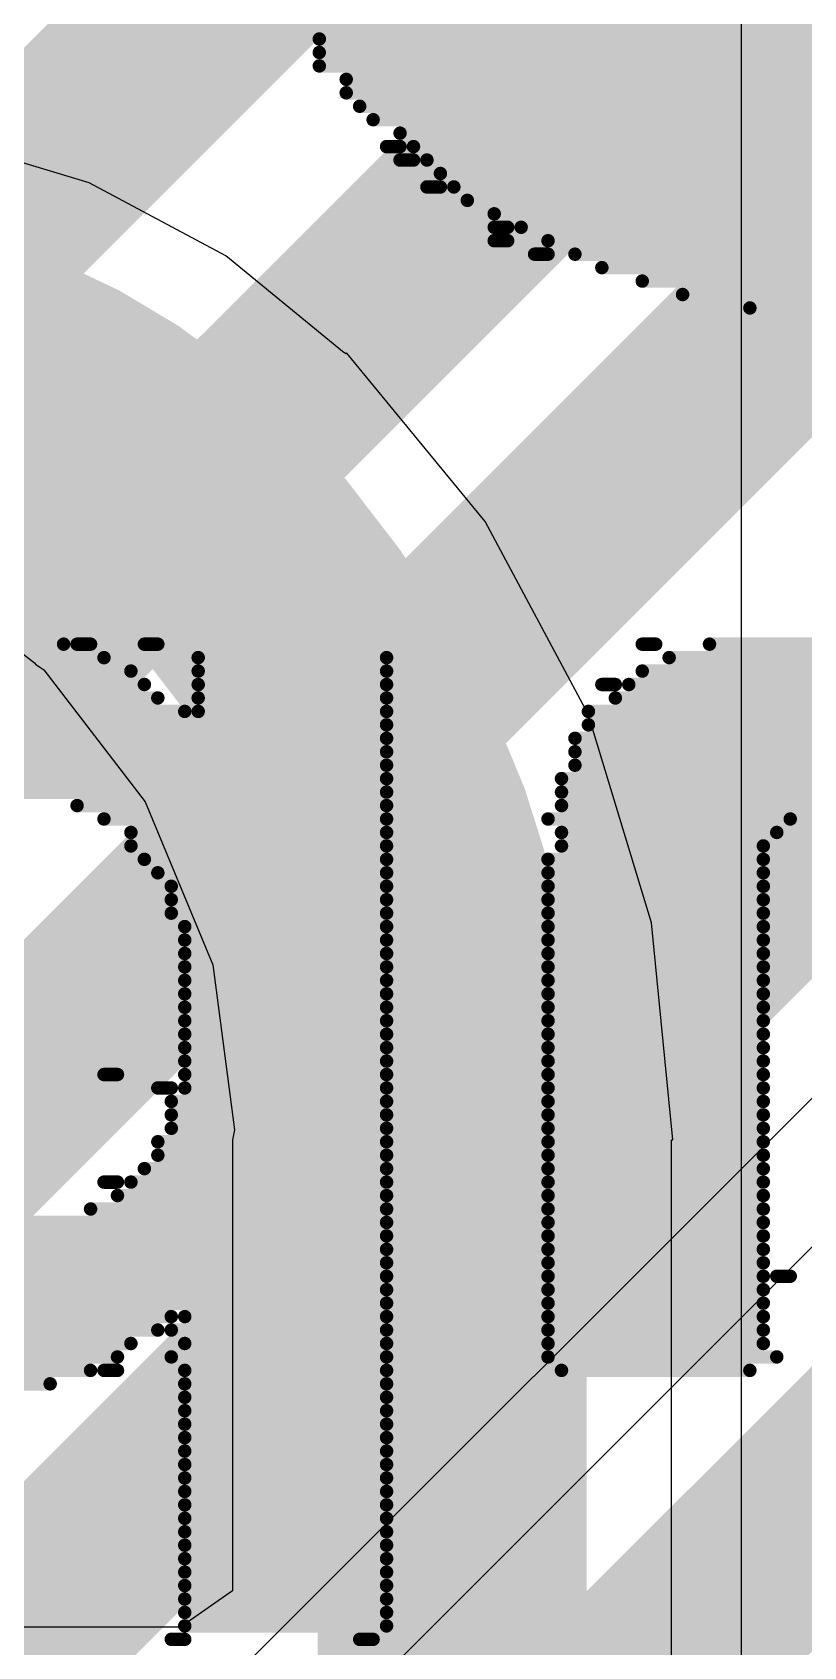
# Model space of a CAD drawing. Header units: inches. Extents: x -5 to 426, y -53 to 116.
# Drawn here: x 24.234 to 25.69, y -13.071 to -10.021 of the extents above; entities that cross this region are included whole.
import ezdxf

# ---------------------------------------------------------------- set-up
doc = ezdxf.new("R2010")
doc.units = ezdxf.units.IN
for name, color, linetype in [('Board Outline', 216, 'Continuous'), ('Bottom Layer', 5, 'Continuous'), ('Bottom Overlay', 54, 'Continuous'), ('Top Layer', 1, 'Continuous')]:
    doc.layers.add(name, color=color, linetype=linetype)

msp = doc.modelspace()

# ---------------------------------------------------------------- linework, layer by layer
at = {"layer": 'Board Outline', "const_width": 0.254}
msp.add_lwpolyline([(49.77249634, 6.34813564, -1.14456695220957), (-0.2979293, -38.4413887)], format="xyb", dxfattribs=at)
at = {"layer": 'Bottom Layer'}
for p, q in [((31.1855612, -6.835394), (21.0486371, -16.97231556)), ((20.83729894, -16.90252906), (30.65543018, -7.084397819999999))]:
    msp.add_line(p, q, dxfattribs=at)
at = {"layer": 'Bottom Layer', "const_width": 0.3809999999999999}
for points in [[(21.22665046, -13.31142626), (30.33451134, -4.20356538)], [(20.09166162, -15.32419592), (30.48222504, -4.9336325)], [(19.88794092, -16.33426756), (30.37977668, -5.8424318)], [(19.82067664, -17.42471496), (30.40821198, -6.837179619999999)], [(21.09098906, -17.4244), (31.5225811, -6.992807959999999)]]:
    msp.add_lwpolyline(points, dxfattribs=at)
at = {"layer": 'Bottom Overlay', "const_width": 0.0254}
for points in [[(24.74987176, -10.00878618), (27.06127176, -10.00878618)], [(24.77527176, -10.03418618), (27.03587176, -10.03418618)], [(24.77527176, -10.05958618), (27.01047176, -10.05958618)], [(24.77527176, -10.08498618), (27.01047176, -10.08498618)], [(24.82607176, -10.11038618), (26.98507176, -10.11038618)], [(24.82607176, -10.13578618), (26.98507176, -10.13578618)], [(24.85147176, -10.16118618), (26.93427176, -10.16118618)], [(24.87687176, -10.18658618), (26.90887176, -10.18658618)], [(24.92767176, -10.21198618), (26.88347176, -10.21198618)], [(24.90227176, -10.23738618), (24.92767176, -10.23738618)], [(24.95307176, -10.23738618), (26.85807176, -10.23738618)], [(24.92767176, -10.26278618), (24.95307176, -10.26278618)], [(24.97847176, -10.26278618), (26.83267176, -10.26278618)], [(25.00387176, -10.28818618), (26.80727176, -10.28818618)], [(24.97847176, -10.31358618), (25.00387176, -10.31358618)], [(25.02927176, -10.31358618), (26.75647176, -10.31358618)], [(25.05467176, -10.33898618), (26.73107176, -10.33898618)], [(25.10547176, -10.36438618), (26.68027176, -10.36438618)], [(25.10547176, -10.38978618), (25.13087176, -10.38978618)], [(25.15627176, -10.38978618), (26.65487176, -10.38978618)], [(25.10547176, -10.41518618), (25.13087176, -10.41518618)], [(25.18167176, -10.44058618), (25.20707176, -10.44058618)], [(25.20707176, -10.41518618), (26.60407176, -10.41518618)], [(25.25787176, -10.44058618), (26.55327176, -10.44058618)], [(25.30867176, -10.46598618), (26.50247176, -10.46598618)], [(25.38487176, -10.49138618), (26.42627176, -10.49138618)], [(25.46107176, -10.51678618), (26.32467176, -10.51678618)], [(25.58807176, -10.54218618), (26.19767176, -10.54218618)], [(23.91167176, -11.20258618), (24.36887176, -11.20258618)], [(23.98787176, -11.17718618), (24.29267176, -11.17718618)], [(24.31807176, -11.17718618), (24.34347176, -11.17718618)], [(24.44507176, -11.17718618), (24.47047176, -11.17718618)], [(24.54667176, -11.20258618), (24.90227176, -11.20258618)], [(25.38487176, -11.17718618), (25.41027176, -11.17718618)], [(25.43567176, -11.20258618), (25.89287176, -11.20258618)], [(25.51187176, -11.17718618), (25.84207176, -11.17718618)], [(23.86087176, -11.22798618), (24.41967176, -11.22798618)], [(24.54667176, -11.22798618), (24.90227176, -11.22798618)], [(25.38487176, -11.22798618), (25.94367176, -11.22798618)], [(23.83547176, -11.25338618), (24.44507176, -11.25338618)], [(24.54667176, -11.25338618), (24.90227176, -11.25338618)], [(25.30867176, -11.25338618), (25.33407176, -11.25338618)], [(25.35947176, -11.25338618), (25.96907176, -11.25338618)], [(23.81007176, -11.27878618), (24.47047176, -11.27878618)], [(24.54667176, -11.27878618), (24.90227176, -11.27878618)], [(25.33407176, -11.27878618), (26.01987176, -11.27878618)], [(23.78467176, -11.30418618), (24.52127176, -11.30418618)], [(24.54667176, -11.30418618), (24.90227176, -11.30418618)], [(25.28327176, -11.30418618), (26.01987176, -11.30418618)], [(23.73387176, -11.35498618), (24.90227176, -11.35498618)], [(23.75927176, -11.32958618), (24.90227176, -11.32958618)], [(25.25787176, -11.35498618), (27.21367176, -11.35498618)], [(25.28327176, -11.32958618), (26.04527176, -11.32958618)], [(23.70847176, -11.38038618), (24.90227176, -11.38038618)], [(25.25787176, -11.38038618), (27.21367176, -11.38038618)], [(23.68307176, -11.40578618), (24.90227176, -11.40578618)], [(25.25787176, -11.40578618), (27.21367176, -11.40578618)], [(23.68307176, -11.43118618), (24.90227176, -11.43118618)], [(25.23247176, -11.43118618), (27.21367176, -11.43118618)], [(23.65767176, -11.45658618), (24.90227176, -11.45658618)], [(25.23247176, -11.45658618), (27.21367176, -11.45658618)], [(24.31807176, -11.48198618), (24.90227176, -11.48198618)], [(24.36887176, -11.50738618), (24.90227176, -11.50738618)], [(25.20707176, -11.50738618), (25.66427176, -11.50738618)], [(25.23247176, -11.48198618), (25.71507176, -11.48198618)], [(24.41967176, -11.53278618), (24.90227176, -11.53278618)], [(25.23247176, -11.53278618), (25.63887176, -11.53278618)], [(24.41967176, -11.55818618), (24.90227176, -11.55818618)], [(25.23247176, -11.55818618), (25.61347176, -11.55818618)], [(24.44507176, -11.58358618), (24.90227176, -11.58358618)], [(25.20707176, -11.58358618), (25.61347176, -11.58358618)], [(24.47047176, -11.60898618), (24.90227176, -11.60898618)], [(25.20707176, -11.60898618), (25.61347176, -11.60898618)], [(24.49587176, -11.63438618), (24.90227176, -11.63438618)], [(24.49587176, -11.65978618), (24.90227176, -11.65978618)], [(25.20707176, -11.63438618), (25.61347176, -11.63438618)], [(25.20707176, -11.65978618), (25.61347176, -11.65978618)], [(24.49587176, -11.68518618), (24.90227176, -11.68518618)], [(25.20707176, -11.68518618), (25.61347176, -11.68518618)], [(24.52127176, -11.71058618), (24.90227176, -11.71058618)], [(25.20707176, -11.71058618), (25.61347176, -11.71058618)], [(24.52127176, -11.73598618), (24.90227176, -11.73598618)], [(25.20707176, -11.73598618), (25.61347176, -11.73598618)], [(24.52127176, -11.76138618), (24.90227176, -11.76138618)], [(25.20707176, -11.76138618), (25.61347176, -11.76138618)], [(24.52127176, -11.78678618), (24.90227176, -11.78678618)], [(24.52127176, -11.81218618), (24.90227176, -11.81218618)], [(25.20707176, -11.78678618), (25.61347176, -11.78678618)], [(25.20707176, -11.81218618), (25.61347176, -11.81218618)], [(24.52127176, -11.83758618), (24.90227176, -11.83758618)], [(25.20707176, -11.83758618), (25.61347176, -11.83758618)], [(24.52127176, -11.86298618), (24.90227176, -11.86298618)], [(25.20707176, -11.86298618), (25.61347176, -11.86298618)], [(24.52127176, -11.88838618), (24.90227176, -11.88838618)], [(25.20707176, -11.88838618), (25.61347176, -11.88838618)], [(24.52127176, -11.91378618), (24.90227176, -11.91378618)], [(25.20707176, -11.91378618), (25.61347176, -11.91378618)], [(24.52127176, -11.93918618), (24.90227176, -11.93918618)], [(24.52127176, -11.96458618), (24.90227176, -11.96458618)], [(25.20707176, -11.93918618), (25.61347176, -11.93918618)], [(25.20707176, -11.96458618), (25.61347176, -11.96458618)], [(24.36887176, -11.98998618), (24.39427176, -11.98998618)], [(24.52127176, -11.98998618), (24.90227176, -11.98998618)], [(25.20707176, -11.98998618), (25.61347176, -11.98998618)], [(24.47047176, -12.01538618), (24.49587176, -12.01538618)], [(24.52127176, -12.01538618), (24.90227176, -12.01538618)], [(25.20707176, -12.01538618), (25.61347176, -12.01538618)], [(24.49587176, -12.04078618), (24.90227176, -12.04078618)], [(25.20707176, -12.04078618), (25.61347176, -12.04078618)], [(24.49587176, -12.06618618), (24.90227176, -12.06618618)], [(25.20707176, -12.06618618), (25.61347176, -12.06618618)], [(24.47047176, -12.11698618), (24.90227176, -12.11698618)], [(24.49587176, -12.09158618), (24.90227176, -12.09158618)], [(25.20707176, -12.09158618), (25.61347176, -12.09158618)], [(25.20707176, -12.11698618), (25.61347176, -12.11698618)], [(24.47047176, -12.14238618), (24.90227176, -12.14238618)], [(25.20707176, -12.14238618), (25.61347176, -12.14238618)], [(24.44507176, -12.16778618), (24.90227176, -12.16778618)], [(25.20707176, -12.16778618), (25.61347176, -12.16778618)], [(24.36887176, -12.19318618), (24.39427176, -12.19318618)], [(24.41967176, -12.19318618), (24.90227176, -12.19318618)], [(25.20707176, -12.19318618), (25.61347176, -12.19318618)], [(24.39427176, -12.21858618), (24.90227176, -12.21858618)], [(25.20707176, -12.21858618), (25.61347176, -12.21858618)], [(23.65767176, -12.26938618), (24.90227176, -12.26938618)], [(24.34347176, -12.24398618), (24.90227176, -12.24398618)], [(25.20707176, -12.24398618), (25.61347176, -12.24398618)], [(25.20707176, -12.26938618), (25.61347176, -12.26938618)], [(23.68307176, -12.29478618), (24.90227176, -12.29478618)], [(25.20707176, -12.29478618), (25.61347176, -12.29478618)], [(23.68307176, -12.32018618), (24.90227176, -12.32018618)], [(25.20707176, -12.32018618), (25.61347176, -12.32018618)], [(23.70847176, -12.34558618), (24.90227176, -12.34558618)], [(25.20707176, -12.34558618), (25.61347176, -12.34558618)], [(23.70847176, -12.37098618), (24.90227176, -12.37098618)], [(25.20707176, -12.37098618), (25.61347176, -12.37098618)], [(25.63887176, -12.37098618), (25.66427176, -12.37098618)], [(23.73387176, -12.39638618), (24.90227176, -12.39638618)], [(23.78467176, -12.42178618), (24.90227176, -12.42178618)], [(25.20707176, -12.39638618), (25.61347176, -12.39638618)], [(25.20707176, -12.42178618), (25.61347176, -12.42178618)], [(23.75927176, -12.44718618), (24.49587176, -12.44718618)], [(24.52127176, -12.44718618), (24.90227176, -12.44718618)], [(25.20707176, -12.44718618), (25.61347176, -12.44718618)], [(23.83547176, -12.47258618), (24.47047176, -12.47258618)], [(24.49587176, -12.47258618), (24.90227176, -12.47258618)], [(25.20707176, -12.47258618), (25.61347176, -12.47258618)], [(23.81007176, -12.49798618), (24.41967176, -12.49798618)], [(24.52127176, -12.49798618), (24.90227176, -12.49798618)], [(25.20707176, -12.49798618), (25.61347176, -12.49798618)], [(23.91167176, -12.52338618), (24.39427176, -12.52338618)], [(24.49587176, -12.52338618), (24.90227176, -12.52338618)], [(25.20707176, -12.52338618), (25.63887176, -12.52338618)], [(23.93707176, -12.54878618), (24.34347176, -12.54878618)], [(24.03867176, -12.57418618), (24.26727176, -12.57418618)], [(24.36887176, -12.54878618), (24.39427176, -12.54878618)], [(24.52127176, -12.54878618), (24.90227176, -12.54878618)], [(24.52127176, -12.57418618), (24.90227176, -12.57418618)], [(25.23247176, -12.54878618), (25.58807176, -12.54878618)], [(24.52127176, -12.59958618), (24.90227176, -12.59958618)], [(24.52127176, -12.62498618), (24.90227176, -12.62498618)], [(24.52127176, -12.65038618), (24.90227176, -12.65038618)], [(24.52127176, -12.67578618), (24.90227176, -12.67578618)], [(24.52127176, -12.70118618), (24.90227176, -12.70118618)], [(24.52127176, -12.72658618), (24.90227176, -12.72658618)], [(24.52127176, -12.75198618), (24.90227176, -12.75198618)], [(24.52127176, -12.77738618), (24.90227176, -12.77738618)], [(24.52127176, -12.80278618), (24.90227176, -12.80278618)], [(24.52127176, -12.82818618), (24.90227176, -12.82818618)], [(24.52127176, -12.85358618), (24.90227176, -12.85358618)], [(24.52127176, -12.87898618), (24.90227176, -12.87898618)], [(24.52127176, -12.90438618), (24.90227176, -12.90438618)], [(24.52127176, -12.92978618), (24.90227176, -12.92978618)], [(24.52127176, -12.95518618), (24.90227176, -12.95518618)], [(24.52127176, -12.98058618), (24.90227176, -12.98058618)], [(24.52127176, -13.00598618), (24.90227176, -13.00598618)], [(24.52127176, -13.03138618), (24.90227176, -13.03138618)], [(24.49587176, -13.05678618), (24.52127176, -13.05678618)], [(24.85147176, -13.05678618), (24.87687176, -13.05678618)]]:
    msp.add_lwpolyline(points, dxfattribs=at)
at = {"layer": 'Bottom Overlay', "const_width": 0.0127}
for points in [[(24.76892176, -10.03418618, 1), (24.78162176, -10.03418618, 1)], [(24.76892176, -10.05958618, 1), (24.78162176, -10.05958618, 1)], [(24.76892176, -10.08498618, 1), (24.78162176, -10.08498618, 1)], [(24.81972176, -10.11038618, 1), (24.83242176, -10.11038618, 1)], [(24.81972176, -10.13578618, 1), (24.83242176, -10.13578618, 1)], [(24.84512176, -10.16118618, 1), (24.85782176, -10.16118618, 1)], [(24.87052176, -10.18658618, 1), (24.88322176, -10.18658618, 1)], [(24.92132176, -10.21198618, 1), (24.93402176, -10.21198618, 1)], [(24.89592176, -10.23738618, 1), (24.90862176, -10.23738618, 1)], [(24.92132176, -10.23738618, 1), (24.93402176, -10.23738618, 1)], [(24.94672176, -10.23738618, 1), (24.95942176, -10.23738618, 1)], [(24.92132176, -10.26278618, 1), (24.93402176, -10.26278618, 1)], [(24.94672176, -10.26278618, 1), (24.95942176, -10.26278618, 1)], [(24.97212176, -10.26278618, 1), (24.98482176, -10.26278618, 1)], [(24.99752176, -10.28818618, 1), (25.01022176, -10.28818618, 1)], [(24.97212176, -10.31358618, 1), (24.98482176, -10.31358618, 1)], [(24.99752176, -10.31358618, 1), (25.01022176, -10.31358618, 1)], [(25.02292176, -10.31358618, 1), (25.03562176, -10.31358618, 1)], [(25.04832176, -10.33898618, 1), (25.06102176, -10.33898618, 1)], [(25.09912176, -10.36438618, 1), (25.11182176, -10.36438618, 1)], [(25.09912176, -10.38978618, 1), (25.11182176, -10.38978618, 1)], [(25.12452176, -10.38978618, 1), (25.13722176, -10.38978618, 1)], [(25.14992176, -10.38978618, 1), (25.16262176, -10.38978618, 1)], [(25.09912176, -10.41518618, 1), (25.11182176, -10.41518618, 1)], [(25.12452176, -10.41518618, 1), (25.13722176, -10.41518618, 1)], [(25.17532176, -10.44058618, 1), (25.18802176, -10.44058618, 1)], [(25.20072176, -10.41518618, 1), (25.21342176, -10.41518618, 1)], [(25.20072176, -10.44058618, 1), (25.21342176, -10.44058618, 1)], [(25.25152176, -10.44058618, 1), (25.26422176, -10.44058618, 1)], [(25.30232176, -10.46598618, 1), (25.31502176, -10.46598618, 1)], [(25.37852176, -10.49138618, 1), (25.39122176, -10.49138618, 1)], [(25.45472176, -10.51678618, 1), (25.46742176, -10.51678618, 1)], [(25.58172176, -10.54218618, 1), (25.59442176, -10.54218618, 1)], [(24.28632176, -11.17718618, 1), (24.29902176, -11.17718618, 1)], [(24.31172176, -11.17718618, 1), (24.32442176, -11.17718618, 1)], [(24.33712176, -11.17718618, 1), (24.34982176, -11.17718618, 1)], [(24.36252176, -11.20258618, 1), (24.37522176, -11.20258618, 1)], [(24.43872176, -11.17718618, 1), (24.45142176, -11.17718618, 1)], [(24.46412176, -11.17718618, 1), (24.47682176, -11.17718618, 1)], [(24.54032176, -11.20258618, 1), (24.55302176, -11.20258618, 1)], [(24.89592176, -11.20258618, 1), (24.90862176, -11.20258618, 1)], [(25.37852176, -11.17718618, 1), (25.39122176, -11.17718618, 1)], [(25.40392176, -11.17718618, 1), (25.41662176, -11.17718618, 1)], [(25.42932176, -11.20258618, 1), (25.44202176, -11.20258618, 1)], [(25.50552176, -11.17718618, 1), (25.51822176, -11.17718618, 1)], [(24.41332176, -11.22798618, 1), (24.42602176, -11.22798618, 1)], [(24.54032176, -11.22798618, 1), (24.55302176, -11.22798618, 1)], [(24.89592176, -11.22798618, 1), (24.90862176, -11.22798618, 1)], [(25.37852176, -11.22798618, 1), (25.39122176, -11.22798618, 1)], [(24.43872176, -11.25338618, 1), (24.45142176, -11.25338618, 1)], [(24.54032176, -11.25338618, 1), (24.55302176, -11.25338618, 1)], [(24.89592176, -11.25338618, 1), (24.90862176, -11.25338618, 1)], [(25.30232176, -11.25338618, 1), (25.31502176, -11.25338618, 1)], [(25.32772176, -11.25338618, 1), (25.34042176, -11.25338618, 1)], [(25.35312176, -11.25338618, 1), (25.36582176, -11.25338618, 1)], [(24.46412176, -11.27878618, 1), (24.47682176, -11.27878618, 1)], [(24.54032176, -11.27878618, 1), (24.55302176, -11.27878618, 1)], [(24.89592176, -11.27878618, 1), (24.90862176, -11.27878618, 1)], [(25.32772176, -11.27878618, 1), (25.34042176, -11.27878618, 1)], [(24.51492176, -11.30418618, 1), (24.52762176, -11.30418618, 1)], [(24.54032176, -11.30418618, 1), (24.55302176, -11.30418618, 1)], [(24.89592176, -11.30418618, 1), (24.90862176, -11.30418618, 1)], [(25.27692176, -11.30418618, 1), (25.28962176, -11.30418618, 1)], [(24.89592176, -11.32958618, 1), (24.90862176, -11.32958618, 1)], [(24.89592176, -11.35498618, 1), (24.90862176, -11.35498618, 1)], [(25.25152176, -11.35498618, 1), (25.26422176, -11.35498618, 1)], [(25.27692176, -11.32958618, 1), (25.28962176, -11.32958618, 1)], [(24.89592176, -11.38038618, 1), (24.90862176, -11.38038618, 1)], [(25.25152176, -11.38038618, 1), (25.26422176, -11.38038618, 1)], [(24.89592176, -11.40578618, 1), (24.90862176, -11.40578618, 1)], [(25.25152176, -11.40578618, 1), (25.26422176, -11.40578618, 1)], [(24.89592176, -11.43118618, 1), (24.90862176, -11.43118618, 1)], [(25.22612176, -11.43118618, 1), (25.23882176, -11.43118618, 1)], [(24.89592176, -11.45658618, 1), (24.90862176, -11.45658618, 1)], [(25.22612176, -11.45658618, 1), (25.23882176, -11.45658618, 1)], [(24.31172176, -11.48198618, 1), (24.32442176, -11.48198618, 1)], [(24.36252176, -11.50738618, 1), (24.37522176, -11.50738618, 1)], [(24.89592176, -11.48198618, 1), (24.90862176, -11.48198618, 1)], [(24.89592176, -11.50738618, 1), (24.90862176, -11.50738618, 1)], [(25.20072176, -11.50738618, 1), (25.21342176, -11.50738618, 1)], [(25.22612176, -11.48198618, 1), (25.23882176, -11.48198618, 1)], [(25.65792176, -11.50738618, 1), (25.67062176, -11.50738618, 1)], [(24.41332176, -11.53278618, 1), (24.42602176, -11.53278618, 1)], [(24.89592176, -11.53278618, 1), (24.90862176, -11.53278618, 1)], [(25.22612176, -11.53278618, 1), (25.23882176, -11.53278618, 1)], [(25.63252176, -11.53278618, 1), (25.64522176, -11.53278618, 1)], [(24.41332176, -11.55818618, 1), (24.42602176, -11.55818618, 1)], [(24.89592176, -11.55818618, 1), (24.90862176, -11.55818618, 1)], [(25.22612176, -11.55818618, 1), (25.23882176, -11.55818618, 1)], [(25.60712176, -11.55818618, 1), (25.61982176, -11.55818618, 1)], [(24.43872176, -11.58358618, 1), (24.45142176, -11.58358618, 1)], [(24.89592176, -11.58358618, 1), (24.90862176, -11.58358618, 1)], [(25.20072176, -11.58358618, 1), (25.21342176, -11.58358618, 1)], [(25.60712176, -11.58358618, 1), (25.61982176, -11.58358618, 1)], [(24.46412176, -11.60898618, 1), (24.47682176, -11.60898618, 1)], [(24.89592176, -11.60898618, 1), (24.90862176, -11.60898618, 1)], [(25.20072176, -11.60898618, 1), (25.21342176, -11.60898618, 1)], [(25.60712176, -11.60898618, 1), (25.61982176, -11.60898618, 1)], [(24.48952176, -11.63438618, 1), (24.50222176, -11.63438618, 1)], [(24.48952176, -11.65978618, 1), (24.50222176, -11.65978618, 1)], [(24.89592176, -11.63438618, 1), (24.90862176, -11.63438618, 1)], [(24.89592176, -11.65978618, 1), (24.90862176, -11.65978618, 1)], [(25.20072176, -11.63438618, 1), (25.21342176, -11.63438618, 1)], [(25.20072176, -11.65978618, 1), (25.21342176, -11.65978618, 1)], [(25.60712176, -11.63438618, 1), (25.61982176, -11.63438618, 1)], [(25.60712176, -11.65978618, 1), (25.61982176, -11.65978618, 1)], [(24.48952176, -11.68518618, 1), (24.50222176, -11.68518618, 1)], [(24.89592176, -11.68518618, 1), (24.90862176, -11.68518618, 1)], [(25.20072176, -11.68518618, 1), (25.21342176, -11.68518618, 1)], [(25.60712176, -11.68518618, 1), (25.61982176, -11.68518618, 1)], [(24.51492176, -11.71058618, 1), (24.52762176, -11.71058618, 1)], [(24.89592176, -11.71058618, 1), (24.90862176, -11.71058618, 1)], [(25.20072176, -11.71058618, 1), (25.21342176, -11.71058618, 1)], [(25.60712176, -11.71058618, 1), (25.61982176, -11.71058618, 1)], [(24.51492176, -11.73598618, 1), (24.52762176, -11.73598618, 1)], [(24.89592176, -11.73598618, 1), (24.90862176, -11.73598618, 1)], [(25.20072176, -11.73598618, 1), (25.21342176, -11.73598618, 1)], [(25.60712176, -11.73598618, 1), (25.61982176, -11.73598618, 1)], [(24.51492176, -11.76138618, 1), (24.52762176, -11.76138618, 1)], [(24.89592176, -11.76138618, 1), (24.90862176, -11.76138618, 1)], [(25.20072176, -11.76138618, 1), (25.21342176, -11.76138618, 1)], [(25.60712176, -11.76138618, 1), (25.61982176, -11.76138618, 1)], [(24.51492176, -11.78678618, 1), (24.52762176, -11.78678618, 1)], [(24.51492176, -11.81218618, 1), (24.52762176, -11.81218618, 1)], [(24.89592176, -11.78678618, 1), (24.90862176, -11.78678618, 1)], [(24.89592176, -11.81218618, 1), (24.90862176, -11.81218618, 1)], [(25.20072176, -11.78678618, 1), (25.21342176, -11.78678618, 1)], [(25.20072176, -11.81218618, 1), (25.21342176, -11.81218618, 1)], [(25.60712176, -11.78678618, 1), (25.61982176, -11.78678618, 1)], [(25.60712176, -11.81218618, 1), (25.61982176, -11.81218618, 1)], [(24.51492176, -11.83758618, 1), (24.52762176, -11.83758618, 1)], [(24.89592176, -11.83758618, 1), (24.90862176, -11.83758618, 1)], [(25.20072176, -11.83758618, 1), (25.21342176, -11.83758618, 1)], [(25.60712176, -11.83758618, 1), (25.61982176, -11.83758618, 1)], [(24.51492176, -11.86298618, 1), (24.52762176, -11.86298618, 1)], [(24.89592176, -11.86298618, 1), (24.90862176, -11.86298618, 1)], [(25.20072176, -11.86298618, 1), (25.21342176, -11.86298618, 1)], [(25.60712176, -11.86298618, 1), (25.61982176, -11.86298618, 1)], [(24.51492176, -11.88838618, 1), (24.52762176, -11.88838618, 1)], [(24.89592176, -11.88838618, 1), (24.90862176, -11.88838618, 1)], [(25.20072176, -11.88838618, 1), (25.21342176, -11.88838618, 1)], [(25.60712176, -11.88838618, 1), (25.61982176, -11.88838618, 1)], [(24.51492176, -11.91378618, 1), (24.52762176, -11.91378618, 1)], [(24.89592176, -11.91378618, 1), (24.90862176, -11.91378618, 1)], [(25.20072176, -11.91378618, 1), (25.21342176, -11.91378618, 1)], [(25.60712176, -11.91378618, 1), (25.61982176, -11.91378618, 1)], [(24.51492176, -11.93918618, 1), (24.52762176, -11.93918618, 1)], [(24.51492176, -11.96458618, 1), (24.52762176, -11.96458618, 1)], [(24.89592176, -11.93918618, 1), (24.90862176, -11.93918618, 1)], [(24.89592176, -11.96458618, 1), (24.90862176, -11.96458618, 1)], [(25.20072176, -11.93918618, 1), (25.21342176, -11.93918618, 1)], [(25.20072176, -11.96458618, 1), (25.21342176, -11.96458618, 1)], [(25.60712176, -11.93918618, 1), (25.61982176, -11.93918618, 1)], [(25.60712176, -11.96458618, 1), (25.61982176, -11.96458618, 1)], [(24.36252176, -11.98998618, 1), (24.37522176, -11.98998618, 1)], [(24.38792176, -11.98998618, 1), (24.40062176, -11.98998618, 1)], [(24.51492176, -11.98998618, 1), (24.52762176, -11.98998618, 1)], [(24.89592176, -11.98998618, 1), (24.90862176, -11.98998618, 1)], [(25.20072176, -11.98998618, 1), (25.21342176, -11.98998618, 1)], [(25.60712176, -11.98998618, 1), (25.61982176, -11.98998618, 1)], [(24.46412176, -12.01538618, 1), (24.47682176, -12.01538618, 1)], [(24.48952176, -12.01538618, 1), (24.50222176, -12.01538618, 1)], [(24.51492176, -12.01538618, 1), (24.52762176, -12.01538618, 1)], [(24.89592176, -12.01538618, 1), (24.90862176, -12.01538618, 1)], [(25.20072176, -12.01538618, 1), (25.21342176, -12.01538618, 1)], [(25.60712176, -12.01538618, 1), (25.61982176, -12.01538618, 1)], [(24.48952176, -12.04078618, 1), (24.50222176, -12.04078618, 1)], [(24.89592176, -12.04078618, 1), (24.90862176, -12.04078618, 1)], [(25.20072176, -12.04078618, 1), (25.21342176, -12.04078618, 1)], [(25.60712176, -12.04078618, 1), (25.61982176, -12.04078618, 1)], [(24.48952176, -12.06618618, 1), (24.50222176, -12.06618618, 1)], [(24.89592176, -12.06618618, 1), (24.90862176, -12.06618618, 1)], [(25.20072176, -12.06618618, 1), (25.21342176, -12.06618618, 1)], [(25.60712176, -12.06618618, 1), (25.61982176, -12.06618618, 1)], [(24.46412176, -12.11698618, 1), (24.47682176, -12.11698618, 1)], [(24.48952176, -12.09158618, 1), (24.50222176, -12.09158618, 1)], [(24.89592176, -12.09158618, 1), (24.90862176, -12.09158618, 1)], [(24.89592176, -12.11698618, 1), (24.90862176, -12.11698618, 1)], [(25.20072176, -12.09158618, 1), (25.21342176, -12.09158618, 1)], [(25.20072176, -12.11698618, 1), (25.21342176, -12.11698618, 1)], [(25.60712176, -12.09158618, 1), (25.61982176, -12.09158618, 1)], [(25.60712176, -12.11698618, 1), (25.61982176, -12.11698618, 1)], [(24.46412176, -12.14238618, 1), (24.47682176, -12.14238618, 1)], [(24.89592176, -12.14238618, 1), (24.90862176, -12.14238618, 1)], [(25.20072176, -12.14238618, 1), (25.21342176, -12.14238618, 1)], [(25.60712176, -12.14238618, 1), (25.61982176, -12.14238618, 1)], [(24.43872176, -12.16778618, 1), (24.45142176, -12.16778618, 1)], [(24.89592176, -12.16778618, 1), (24.90862176, -12.16778618, 1)], [(25.20072176, -12.16778618, 1), (25.21342176, -12.16778618, 1)], [(25.60712176, -12.16778618, 1), (25.61982176, -12.16778618, 1)], [(24.36252176, -12.19318618, 1), (24.37522176, -12.19318618, 1)], [(24.38792176, -12.19318618, 1), (24.40062176, -12.19318618, 1)], [(24.41332176, -12.19318618, 1), (24.42602176, -12.19318618, 1)], [(24.89592176, -12.19318618, 1), (24.90862176, -12.19318618, 1)], [(25.20072176, -12.19318618, 1), (25.21342176, -12.19318618, 1)], [(25.60712176, -12.19318618, 1), (25.61982176, -12.19318618, 1)], [(24.38792176, -12.21858618, 1), (24.40062176, -12.21858618, 1)], [(24.89592176, -12.21858618, 1), (24.90862176, -12.21858618, 1)], [(25.20072176, -12.21858618, 1), (25.21342176, -12.21858618, 1)], [(25.60712176, -12.21858618, 1), (25.61982176, -12.21858618, 1)], [(24.33712176, -12.24398618, 1), (24.34982176, -12.24398618, 1)], [(24.89592176, -12.24398618, 1), (24.90862176, -12.24398618, 1)], [(24.89592176, -12.26938618, 1), (24.90862176, -12.26938618, 1)], [(25.20072176, -12.24398618, 1), (25.21342176, -12.24398618, 1)], [(25.20072176, -12.26938618, 1), (25.21342176, -12.26938618, 1)], [(25.60712176, -12.24398618, 1), (25.61982176, -12.24398618, 1)], [(25.60712176, -12.26938618, 1), (25.61982176, -12.26938618, 1)], [(24.89592176, -12.29478618, 1), (24.90862176, -12.29478618, 1)], [(25.20072176, -12.29478618, 1), (25.21342176, -12.29478618, 1)], [(25.60712176, -12.29478618, 1), (25.61982176, -12.29478618, 1)], [(24.89592176, -12.32018618, 1), (24.90862176, -12.32018618, 1)], [(25.20072176, -12.32018618, 1), (25.21342176, -12.32018618, 1)], [(25.60712176, -12.32018618, 1), (25.61982176, -12.32018618, 1)], [(24.89592176, -12.34558618, 1), (24.90862176, -12.34558618, 1)], [(25.20072176, -12.34558618, 1), (25.21342176, -12.34558618, 1)], [(25.60712176, -12.34558618, 1), (25.61982176, -12.34558618, 1)], [(24.89592176, -12.37098618, 1), (24.90862176, -12.37098618, 1)], [(25.20072176, -12.37098618, 1), (25.21342176, -12.37098618, 1)], [(25.60712176, -12.37098618, 1), (25.61982176, -12.37098618, 1)], [(25.63252176, -12.37098618, 1), (25.64522176, -12.37098618, 1)], [(25.65792176, -12.37098618, 1), (25.67062176, -12.37098618, 1)], [(24.89592176, -12.39638618, 1), (24.90862176, -12.39638618, 1)], [(24.89592176, -12.42178618, 1), (24.90862176, -12.42178618, 1)], [(25.20072176, -12.39638618, 1), (25.21342176, -12.39638618, 1)], [(25.20072176, -12.42178618, 1), (25.21342176, -12.42178618, 1)], [(25.60712176, -12.39638618, 1), (25.61982176, -12.39638618, 1)], [(25.60712176, -12.42178618, 1), (25.61982176, -12.42178618, 1)], [(24.48952176, -12.44718618, 1), (24.50222176, -12.44718618, 1)], [(24.51492176, -12.44718618, 1), (24.52762176, -12.44718618, 1)], [(24.89592176, -12.44718618, 1), (24.90862176, -12.44718618, 1)], [(25.20072176, -12.44718618, 1), (25.21342176, -12.44718618, 1)], [(25.60712176, -12.44718618, 1), (25.61982176, -12.44718618, 1)], [(24.46412176, -12.47258618, 1), (24.47682176, -12.47258618, 1)], [(24.48952176, -12.47258618, 1), (24.50222176, -12.47258618, 1)], [(24.89592176, -12.47258618, 1), (24.90862176, -12.47258618, 1)], [(25.20072176, -12.47258618, 1), (25.21342176, -12.47258618, 1)], [(25.60712176, -12.47258618, 1), (25.61982176, -12.47258618, 1)], [(24.41332176, -12.49798618, 1), (24.42602176, -12.49798618, 1)], [(24.51492176, -12.49798618, 1), (24.52762176, -12.49798618, 1)], [(24.89592176, -12.49798618, 1), (24.90862176, -12.49798618, 1)], [(25.20072176, -12.49798618, 1), (25.21342176, -12.49798618, 1)], [(25.60712176, -12.49798618, 1), (25.61982176, -12.49798618, 1)], [(24.38792176, -12.52338618, 1), (24.40062176, -12.52338618, 1)], [(24.48952176, -12.52338618, 1), (24.50222176, -12.52338618, 1)], [(24.89592176, -12.52338618, 1), (24.90862176, -12.52338618, 1)], [(25.20072176, -12.52338618, 1), (25.21342176, -12.52338618, 1)], [(25.63252176, -12.52338618, 1), (25.64522176, -12.52338618, 1)], [(24.26092176, -12.57418618, 1), (24.27362176, -12.57418618, 1)], [(24.33712176, -12.54878618, 1), (24.34982176, -12.54878618, 1)], [(24.36252176, -12.54878618, 1), (24.37522176, -12.54878618, 1)], [(24.38792176, -12.54878618, 1), (24.40062176, -12.54878618, 1)], [(24.51492176, -12.54878618, 1), (24.52762176, -12.54878618, 1)], [(24.51492176, -12.57418618, 1), (24.52762176, -12.57418618, 1)], [(24.89592176, -12.54878618, 1), (24.90862176, -12.54878618, 1)], [(24.89592176, -12.57418618, 1), (24.90862176, -12.57418618, 1)], [(25.22612176, -12.54878618, 1), (25.23882176, -12.54878618, 1)], [(25.58172176, -12.54878618, 1), (25.59442176, -12.54878618, 1)], [(24.51492176, -12.59958618, 1), (24.52762176, -12.59958618, 1)], [(24.89592176, -12.59958618, 1), (24.90862176, -12.59958618, 1)], [(24.51492176, -12.62498618, 1), (24.52762176, -12.62498618, 1)], [(24.89592176, -12.62498618, 1), (24.90862176, -12.62498618, 1)], [(24.51492176, -12.65038618, 1), (24.52762176, -12.65038618, 1)], [(24.89592176, -12.65038618, 1), (24.90862176, -12.65038618, 1)], [(24.51492176, -12.67578618, 1), (24.52762176, -12.67578618, 1)], [(24.89592176, -12.67578618, 1), (24.90862176, -12.67578618, 1)], [(24.51492176, -12.70118618, 1), (24.52762176, -12.70118618, 1)], [(24.51492176, -12.72658618, 1), (24.52762176, -12.72658618, 1)], [(24.89592176, -12.70118618, 1), (24.90862176, -12.70118618, 1)], [(24.89592176, -12.72658618, 1), (24.90862176, -12.72658618, 1)], [(24.51492176, -12.75198618, 1), (24.52762176, -12.75198618, 1)], [(24.89592176, -12.75198618, 1), (24.90862176, -12.75198618, 1)], [(24.51492176, -12.77738618, 1), (24.52762176, -12.77738618, 1)], [(24.89592176, -12.77738618, 1), (24.90862176, -12.77738618, 1)], [(24.51492176, -12.80278618, 1), (24.52762176, -12.80278618, 1)], [(24.89592176, -12.80278618, 1), (24.90862176, -12.80278618, 1)], [(24.51492176, -12.82818618, 1), (24.52762176, -12.82818618, 1)], [(24.89592176, -12.82818618, 1), (24.90862176, -12.82818618, 1)], [(24.51492176, -12.85358618, 1), (24.52762176, -12.85358618, 1)], [(24.51492176, -12.87898618, 1), (24.52762176, -12.87898618, 1)], [(24.89592176, -12.85358618, 1), (24.90862176, -12.85358618, 1)], [(24.89592176, -12.87898618, 1), (24.90862176, -12.87898618, 1)], [(24.51492176, -12.90438618, 1), (24.52762176, -12.90438618, 1)], [(24.89592176, -12.90438618, 1), (24.90862176, -12.90438618, 1)], [(24.51492176, -12.92978618, 1), (24.52762176, -12.92978618, 1)], [(24.89592176, -12.92978618, 1), (24.90862176, -12.92978618, 1)], [(24.51492176, -12.95518618, 1), (24.52762176, -12.95518618, 1)], [(24.89592176, -12.95518618, 1), (24.90862176, -12.95518618, 1)], [(24.51492176, -12.98058618, 1), (24.52762176, -12.98058618, 1)], [(24.89592176, -12.98058618, 1), (24.90862176, -12.98058618, 1)], [(24.51492176, -13.00598618, 1), (24.52762176, -13.00598618, 1)], [(24.51492176, -13.03138618, 1), (24.52762176, -13.03138618, 1)], [(24.89592176, -13.00598618, 1), (24.90862176, -13.00598618, 1)], [(24.89592176, -13.03138618, 1), (24.90862176, -13.03138618, 1)], [(24.48952176, -13.05678618, 1), (24.50222176, -13.05678618, 1)], [(24.51492176, -13.05678618, 1), (24.52762176, -13.05678618, 1)], [(24.84512176, -13.05678618, 1), (24.85782176, -13.05678618, 1)], [(24.87052176, -13.05678618, 1), (24.88322176, -13.05678618, 1)]]:
    msp.add_lwpolyline(points, format="xyb", close=True, dxfattribs=at)
at = {"layer": 'Top Layer'}
for p, q in [((25.57182846, -9.32256962), (25.57182846, -14.32610038)), ((24.34094192, -10.30596872), (24.06107456, -10.22107176)), ((24.5988713, -10.44383484), (24.34094192, -10.30596872)), ((24.81891658, -10.62442122), (24.5988713, -10.44383484)), ((24.82549772, -10.62881796), (24.81891658, -10.62442122)), ((24.82702172, -10.62729396), (24.82549772, -10.62881796)), ((25.0883928, -10.9457744), (24.82702172, -10.62729396)), ((25.28260882, -11.30912902), (25.0883928, -10.9457744)), ((24.1024664, -11.10847918), (24.23786872, -11.21237534)), ((24.23786872, -11.21237534), (24.2394994, -11.21481628)), ((24.2394994, -11.21481628), (24.25537186, -11.22542078)), ((24.25537186, -11.22542078), (24.44681166, -11.47491228)), ((25.40220726, -11.70339036), (25.28260882, -11.30912902)), ((24.44681166, -11.47491228), (24.57438316, -11.78289744)), ((25.44259072, -12.11340732), (25.40220726, -11.70339036)), ((24.57438316, -11.78289744), (24.6154321, -12.09469006)), ((24.6154321, -12.09469006), (24.61170846, -12.11340732)), ((24.61170846, -12.11340732), (24.61170846, -12.9651125)), ((25.44043426, -14.38256204), (25.44043426, -12.11340732)), ((25.44043426, -12.11340732), (25.44259072, -12.11340732)), ((24.61170846, -12.9651125), (24.5130701, -13.03358328)), ((24.48470592, -13.03358582), (22.7082731, -13.03358582)), ((24.5130701, -13.03358328), (24.48470592, -13.03358582))]:
    msp.add_line(p, q, dxfattribs=at)
at = {"layer": 'Top Layer', "const_width": 0.508}
for points in [[(23.77002104, -10.60598844, -0.198912367379658), (24.53249856, -10.92181712)], [(24.53249856, -10.92181712, -0.198912367379658), (25.02607136, -12.11340732)]]:
    msp.add_lwpolyline(points, format="xyb", dxfattribs=at)
at = {"layer": 'Top Layer', "const_width": 0.254}
for points in [[(24.40549856, -10.92181712, 1), (24.65949856, -10.92181712, 1)], [(24.40549856, -10.92181712, 1), (24.65949856, -10.92181712, 1)], [(24.89907136, -12.11340732, 1), (25.15307136, -12.11340732, 1)], [(24.89907136, -12.11340732, 1), (25.15307136, -12.11340732, 1)]]:
    msp.add_lwpolyline(points, format="xyb", close=True, dxfattribs=at)
at = {"layer": 'Top Layer', "const_width": 0.508}
msp.add_lwpolyline([(25.02607136, -14.68238618), (25.02607136, -12.11340732)], dxfattribs=at)

doc.saveas('drawing.dxf')
